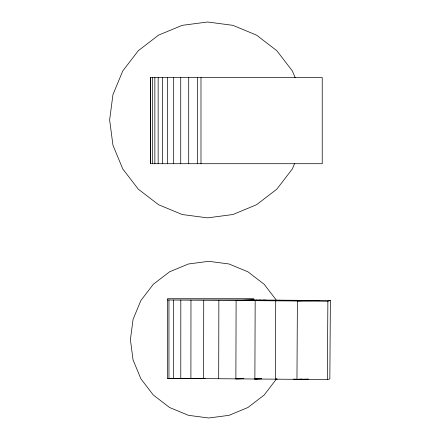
<?xml version="1.0" encoding="UTF-8"?>
<svg xmlns="http://www.w3.org/2000/svg" width="440" height="440" viewBox="0 0 440 440"><rect width="100%" height="100%" fill="white"/><g stroke="black" fill="none" stroke-linecap="round" stroke-linejoin="round"><path stroke-width="0.66" d="M173.426 378.378L173.426 300.031M180.785 378.433L180.813 300.091M190.905 378.51L190.971 300.168M203.615 378.609L203.726 300.267M218.697 378.725L218.862 300.382M243.892 378.625L235.879 378.862L236.11 300.52L253.721 299.965L330.374 300.559L329.841 378.895L327.349 379.566L167.541 378.329L167.541 298.716L253.721 298.716L253.721 300.091M261.696 378.785L254.876 379.005L255.173 300.663L254.562 299.97L236.11 300.52M297.886 300.305L297.402 300.993L296.956 379.33L308.479 379.055M327.349 379.566L327.877 301.23L330.374 300.559M294.69 163.306L292.375 168.899L276.81 189.184L256.526 204.743L232.909 214.528L207.559 217.866L182.215 214.528L158.593 204.743L138.314 189.184L122.749 168.899L112.965 145.277L109.626 119.933L112.965 94.584L122.749 70.967L138.314 50.683L158.593 35.123L182.215 25.339L207.559 22L232.909 25.339L256.526 35.123L276.81 50.683L292.375 70.967L295.207 77.803M276.595 378.829L264.143 395.054L247.918 407.506L229.02 415.333L208.742 418L188.469 415.333L169.571 407.506L153.346 395.054L140.894 378.829L133.067 359.931L130.4 339.652L133.067 319.374L140.894 300.482L153.346 284.257L169.571 271.805L188.469 263.978L208.742 261.311L229.02 263.978L247.918 271.805L264.143 284.257L276.595 300.482M256.817 299.992L255.173 300.663C276.502 299.75 297.699 301.422 319.099 300.471M261.558 378.625L254.876 379.005L256.168 378.56M279.642 300.168L275.721 300.823L275.352 379.165L277.36 379.071M260.524 300.02L255.173 300.663L265.628 300.058M254.876 379.005L258 378.648M297.402 300.993L308.209 300.388M301.714 379.066L296.956 379.33L293.541 379.038M235.879 378.862L243.43 378.625M150.53 77.534L322.229 77.534L322.229 163.713L150.53 163.713L150.53 77.534L150.579 163.713M253.721 299.965L167.541 299.986L327.877 301.23M167.541 378.329L205.161 378.323M168.944 299.998L168.96 378.34M200.987 77.534L200.987 163.713M197.621 77.534L197.621 163.713M188.711 77.534L188.711 163.713M180.73 77.534L180.73 163.713M173.679 77.534L173.679 163.713M167.563 77.534L167.563 163.713M162.388 77.534L162.388 163.713M158.153 77.534L158.153 163.713M154.858 77.534L154.858 163.713M152.531 77.534L152.531 163.713"/></g></svg>
